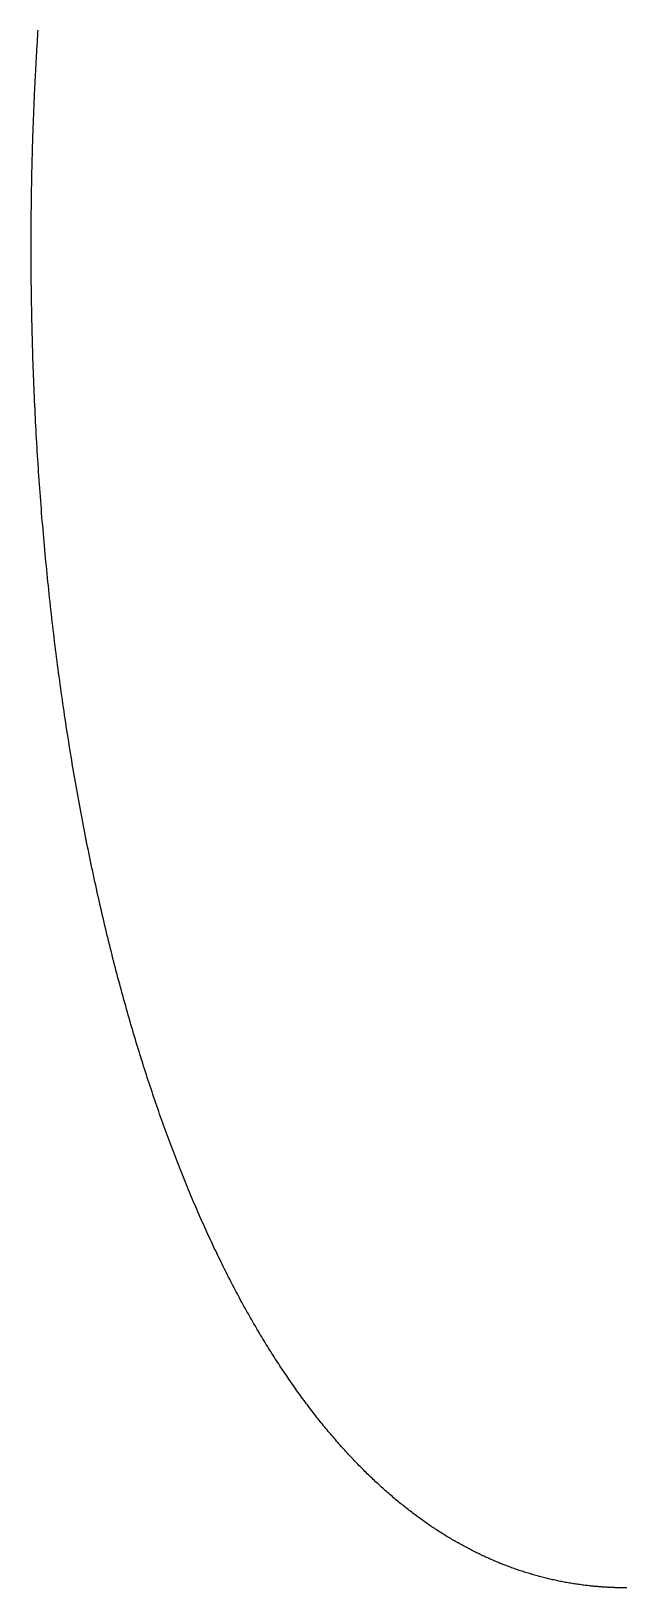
# Model space of a CAD drawing. Extents: x -14 to 315, y -179 to 16.
# Drawn here: x 263.18 to 272.18, y -113.5 to -89.99 of the extents above; entities that cross this region are included whole.
import ezdxf

# ---------------------------------------------------------------- set-up
doc = ezdxf.new("R2010")
doc.units = 0
doc.layers.add('BLACK', color=7, linetype='CONTINUOUS')

msp = doc.modelspace()

# ---------------------------------------------------------------- linework, layer by layer
at = {"layer": 'BLACK', "linetype": 'CONTINUOUS'}
for p, q in [((263.274649, -90.06562), (263.276635, -90.034271)), ((263.276635, -90.034271), (263.278641, -90.002942)), ((263.278641, -90.002942), (263.280666, -89.97162)), ((263.25945, -90.316848), (263.261283, -90.285398)), ((263.261283, -90.285398), (263.263134, -90.253966)), ((263.263134, -90.253966), (263.265005, -90.22254)), ((263.265005, -90.22254), (263.266895, -90.191133)), ((263.266895, -90.191133), (263.268805, -90.159732)), ((263.268805, -90.159732), (263.270733, -90.128351)), ((263.270733, -90.128351), (263.272682, -90.096976)), ((263.272682, -90.096976), (263.274649, -90.06562)), ((263.247166, -90.53731), (263.248863, -90.505783)), ((263.248863, -90.505783), (263.250579, -90.474262)), ((263.250579, -90.474262), (263.252314, -90.442758)), ((263.252314, -90.442758), (263.254069, -90.41126)), ((263.254069, -90.41126), (263.255844, -90.379779)), ((263.255844, -90.379779), (263.257637, -90.348305)), ((263.257637, -90.348305), (263.25945, -90.316848)), ((263.234294, -90.789944), (263.235835, -90.75833)), ((263.235835, -90.75833), (263.237395, -90.726722)), ((263.237395, -90.726722), (263.238975, -90.695129)), ((263.238975, -90.695129), (263.240574, -90.663541)), ((263.240574, -90.663541), (263.242193, -90.63197)), ((263.242193, -90.63197), (263.243831, -90.600404)), ((263.243831, -90.600404), (263.245489, -90.568854)), ((263.245489, -90.568854), (263.247166, -90.53731)), ((263.224055, -91.011542), (263.225459, -90.979854)), ((263.225459, -90.979854), (263.226883, -90.94818)), ((263.226883, -90.94818), (263.228326, -90.916512)), ((263.228326, -90.916512), (263.229788, -90.884857)), ((263.229788, -90.884857), (263.231271, -90.853208)), ((263.231271, -90.853208), (263.232772, -90.821574)), ((263.232772, -90.821574), (263.234294, -90.789944)), ((263.214778, -91.233592), (263.216045, -91.201846)), ((263.216045, -91.201846), (263.217331, -91.170105)), ((263.217331, -91.170105), (263.218636, -91.138376)), ((263.218636, -91.138376), (263.219962, -91.106652)), ((263.219962, -91.106652), (263.221307, -91.074941)), ((263.221307, -91.074941), (263.222671, -91.043234)), ((263.222671, -91.043234), (263.224055, -91.011542)), ((263.205357, -91.48787), (263.206466, -91.45606)), ((263.206466, -91.45606), (263.207594, -91.424254)), ((263.207594, -91.424254), (263.208742, -91.392459)), ((263.208742, -91.392459), (263.20991, -91.360668)), ((263.20991, -91.360668), (263.211097, -91.328889)), ((263.211097, -91.328889), (263.212305, -91.297114)), ((263.212305, -91.297114), (263.213532, -91.265351)), ((263.213532, -91.265351), (263.214778, -91.233592)), ((263.198151, -91.710754), (263.199121, -91.678892)), ((263.199121, -91.678892), (263.200111, -91.647039)), ((263.200111, -91.647039), (263.201121, -91.61519)), ((263.201121, -91.61519), (263.20215, -91.583351)), ((263.20215, -91.583351), (263.203199, -91.551516)), ((263.203199, -91.551516), (263.204268, -91.519691)), ((263.204268, -91.519691), (263.205357, -91.48787)), ((263.191105, -91.96586), (263.191916, -91.93395)), ((263.191916, -91.93395), (263.192747, -91.902049)), ((263.192747, -91.902049), (263.193598, -91.87015)), ((263.193598, -91.87015), (263.194469, -91.83826)), ((263.194469, -91.83826), (263.19536, -91.806373)), ((263.19536, -91.806373), (263.19627, -91.774494)), ((263.19627, -91.774494), (263.197201, -91.74262)), ((263.197201, -91.74262), (263.198151, -91.710754)), ((263.185982, -92.189361), (263.186654, -92.157419)), ((263.186654, -92.157419), (263.187346, -92.125479)), ((263.187346, -92.125479), (263.188058, -92.093546)), ((263.188058, -92.093546), (263.18879, -92.061616)), ((263.18879, -92.061616), (263.189542, -92.029693)), ((263.189542, -92.029693), (263.190313, -91.997773)), ((263.190313, -91.997773), (263.191105, -91.96586)), ((263.181836, -92.413082), (263.182368, -92.38111)), ((263.182368, -92.38111), (263.182921, -92.349143)), ((263.182921, -92.349143), (263.183493, -92.317178)), ((263.183493, -92.317178), (263.184086, -92.285218)), ((263.184086, -92.285218), (263.184698, -92.253261)), ((263.184698, -92.253261), (263.18533, -92.22131)), ((263.18533, -92.22131), (263.185982, -92.189361)), ((263.178294, -92.668968), (263.178667, -92.636972)), ((263.178667, -92.636972), (263.17906, -92.604979)), ((263.17906, -92.604979), (263.179472, -92.572988)), ((263.179472, -92.572988), (263.179905, -92.541001)), ((263.179905, -92.541001), (263.180358, -92.509016)), ((263.180358, -92.509016), (263.180831, -92.477035)), ((263.180831, -92.477035), (263.181323, -92.445056)), ((263.181323, -92.445056), (263.181836, -92.413082)), ((263.176243, -92.892996), (263.176476, -92.860987)), ((263.176476, -92.860987), (263.176729, -92.828978)), ((263.176729, -92.828978), (263.177002, -92.796973)), ((263.177002, -92.796973), (263.177295, -92.764968)), ((263.177295, -92.764968), (263.177608, -92.732966)), ((263.177608, -92.732966), (263.177941, -92.700965)), ((263.177941, -92.700965), (263.178294, -92.668968)), ((263.175172, -93.117096), (263.175265, -93.085079)), ((263.175265, -93.085079), (263.175378, -93.053063)), ((263.175378, -93.053063), (263.175511, -93.021047)), ((263.175511, -93.021047), (263.175664, -92.989033)), ((263.175664, -92.989033), (263.175837, -92.957019)), ((263.175837, -92.957019), (263.17603, -92.925007)), ((263.17603, -92.925007), (263.176243, -92.892996)), ((263.175007, -93.277185), (263.175013, -93.213149)), ((263.175081, -93.34122), (263.175007, -93.277185)), ((263.175013, -93.213149), (263.175046, -93.181131)), ((263.175046, -93.181131), (263.175099, -93.149113)), ((263.175235, -93.405254), (263.175081, -93.34122)), ((263.175099, -93.149113), (263.175172, -93.117096)), ((263.175469, -93.469284), (263.175235, -93.405254)), ((263.175783, -93.533311), (263.175469, -93.469284)), ((263.176177, -93.597333), (263.175783, -93.533311)), ((263.176651, -93.661348), (263.176177, -93.597333)), ((263.177205, -93.725356), (263.176651, -93.661348)), ((263.177838, -93.789356), (263.177205, -93.725356)), ((263.178552, -93.853346), (263.177838, -93.789356)), ((263.179345, -93.917326), (263.178552, -93.853346)), ((263.180219, -93.981295), (263.179345, -93.917326)), ((263.181172, -94.04525), (263.180219, -93.981295)), ((263.182205, -94.109192), (263.181172, -94.04525)), ((263.183318, -94.173119), (263.182205, -94.109192)), ((263.18451, -94.23703), (263.183318, -94.173119)), ((263.185782, -94.300924), (263.18451, -94.23703)), ((263.187134, -94.3648), (263.185782, -94.300924)), ((263.188565, -94.428657), (263.187134, -94.3648)), ((263.190076, -94.492494), (263.188565, -94.428657)), ((263.191666, -94.556309), (263.190076, -94.492494)), ((263.193336, -94.620102), (263.191666, -94.556309)), ((263.195085, -94.683872), (263.193336, -94.620102)), ((263.196914, -94.747617), (263.195085, -94.683872)), ((263.198822, -94.811337), (263.196914, -94.747617)), ((263.200809, -94.875029), (263.198822, -94.811337)), ((263.202875, -94.938695), (263.200809, -94.875029)), ((263.20502, -95.002331), (263.202875, -94.938695)), ((263.207244, -95.065938), (263.20502, -95.002331)), ((263.209547, -95.129513), (263.207244, -95.065938)), ((263.211929, -95.193057), (263.209547, -95.129513)), ((263.21439, -95.256568), (263.211929, -95.193057)), ((263.216929, -95.320045), (263.21439, -95.256568)), ((263.219548, -95.383486), (263.216929, -95.320045)), ((263.222244, -95.446892), (263.219548, -95.383486)), ((263.225019, -95.51026), (263.222244, -95.446892)), ((263.227873, -95.57359), (263.225019, -95.51026)), ((263.230804, -95.636881), (263.227873, -95.57359)), ((263.233814, -95.700132), (263.230804, -95.636881)), ((263.236902, -95.763341), (263.233814, -95.700132)), ((263.240068, -95.826508), (263.236902, -95.763341)), ((263.243312, -95.889632), (263.240068, -95.826508)), ((263.246634, -95.952711), (263.243312, -95.889632)), ((263.250033, -96.015745), (263.246634, -95.952711)), ((263.25351, -96.078733), (263.250033, -96.015745)), ((263.257064, -96.141673), (263.25351, -96.078733)), ((263.260696, -96.204564), (263.257064, -96.141673)), ((263.264404, -96.267407), (263.260696, -96.204564)), ((263.26819, -96.330198), (263.264404, -96.267407)), ((263.272053, -96.392939), (263.26819, -96.330198)), ((263.275993, -96.455627), (263.272053, -96.392939)), ((263.280009, -96.518261), (263.275993, -96.455627)), ((263.284102, -96.580841), (263.280009, -96.518261)), ((263.288272, -96.643366), (263.284102, -96.580841)), ((263.292518, -96.705834), (263.288272, -96.643366)), ((263.29684, -96.768245), (263.292518, -96.705834)), ((263.301238, -96.830598), (263.29684, -96.768245)), ((263.305713, -96.892891), (263.301238, -96.830598)), ((263.310263, -96.955124), (263.305713, -96.892891)), ((263.314888, -97.017296), (263.310263, -96.955124)), ((263.319589, -97.079406), (263.314888, -97.017296)), ((263.324366, -97.141452), (263.319589, -97.079406)), ((263.329218, -97.203435), (263.324366, -97.141452)), ((263.334145, -97.265353), (263.329218, -97.203435)), ((263.339146, -97.327204), (263.334145, -97.265353)), ((263.344223, -97.388989), (263.339146, -97.327204)), ((263.349374, -97.450706), (263.344223, -97.388989)), ((263.3546, -97.512355), (263.349374, -97.450706)), ((263.3599, -97.573933), (263.3546, -97.512355)), ((263.365274, -97.635441), (263.3599, -97.573933)), ((263.370722, -97.696878), (263.365274, -97.635441)), ((263.376244, -97.758242), (263.370722, -97.696878)), ((263.381839, -97.819534), (263.376244, -97.758242)), ((263.387508, -97.880751), (263.381839, -97.819534)), ((263.393251, -97.941892), (263.387508, -97.880751)), ((263.399066, -98.002958), (263.393251, -97.941892)), ((263.404955, -98.063948), (263.399066, -98.002958)), ((263.410916, -98.124859), (263.404955, -98.063948)), ((263.416949, -98.185692), (263.410916, -98.124859)), ((263.423056, -98.246446), (263.416949, -98.185692)), ((263.429234, -98.307119), (263.423056, -98.246446)), ((263.435485, -98.367711), (263.429234, -98.307119)), ((263.441807, -98.428221), (263.435485, -98.367711)), ((263.448201, -98.488648), (263.441807, -98.428221)), ((263.454666, -98.548992), (263.448201, -98.488648)), ((263.461203, -98.609251), (263.454666, -98.548992)), ((263.467811, -98.669425), (263.461203, -98.609251)), ((263.47449, -98.729513), (263.467811, -98.669425)), ((263.48124, -98.789514), (263.47449, -98.729513)), ((263.48806, -98.849427), (263.48124, -98.789514)), ((263.49495, -98.909251), (263.48806, -98.849427)), ((263.501911, -98.968987), (263.49495, -98.909251)), ((263.508941, -99.028632), (263.501911, -98.968987)), ((263.516041, -99.088186), (263.508941, -99.028632)), ((263.523211, -99.147648), (263.516041, -99.088186)), ((263.53045, -99.207018), (263.523211, -99.147648)), ((263.537758, -99.266294), (263.53045, -99.207018)), ((263.545135, -99.325477), (263.537758, -99.266294)), ((263.552581, -99.384565), (263.545135, -99.325477)), ((263.560095, -99.443557), (263.552581, -99.384565)), ((263.567677, -99.502453), (263.560095, -99.443557)), ((263.575328, -99.561252), (263.567677, -99.502453)), ((263.583046, -99.619953), (263.575328, -99.561252)), ((263.590832, -99.678556), (263.583046, -99.619953)), ((263.598686, -99.737059), (263.590832, -99.678556)), ((263.606606, -99.795462), (263.598686, -99.737059)), ((263.614594, -99.853765), (263.606606, -99.795462)), ((263.622648, -99.911967), (263.614594, -99.853765)), ((263.630768, -99.970066), (263.622648, -99.911967)), ((263.638955, -100.028063), (263.630768, -99.970066)), ((263.647208, -100.085956), (263.638955, -100.028063)), ((263.655527, -100.143745), (263.647208, -100.085956)), ((263.663912, -100.201429), (263.655527, -100.143745)), ((263.672362, -100.259008), (263.663912, -100.201429)), ((263.680877, -100.316481), (263.672362, -100.259008)), ((263.689457, -100.373847), (263.680877, -100.316481)), ((263.698101, -100.431105), (263.689457, -100.373847)), ((263.70681, -100.488256), (263.698101, -100.431105)), ((263.715584, -100.545298), (263.70681, -100.488256)), ((263.724421, -100.60223), (263.715584, -100.545298)), ((263.733322, -100.659053), (263.724421, -100.60223)), ((263.742287, -100.715764), (263.733322, -100.659053)), ((263.751314, -100.772365), (263.742287, -100.715764)), ((263.760405, -100.828854), (263.751314, -100.772365)), ((263.769559, -100.88523), (263.760405, -100.828854)), ((263.778775, -100.941494), (263.769559, -100.88523)), ((263.788054, -100.997643), (263.778775, -100.941494)), ((263.797394, -101.053679), (263.788054, -100.997643)), ((263.806797, -101.1096), (263.797394, -101.053679)), ((263.816261, -101.165406), (263.806797, -101.1096)), ((263.825786, -101.221095), (263.816261, -101.165406)), ((263.835372, -101.276668), (263.825786, -101.221095)), ((263.84502, -101.332125), (263.835372, -101.276668)), ((263.854727, -101.387463), (263.84502, -101.332125)), ((263.864496, -101.442684), (263.854727, -101.387463)), ((263.874324, -101.497786), (263.864496, -101.442684)), ((263.884212, -101.552769), (263.874324, -101.497786)), ((263.89416, -101.607632), (263.884212, -101.552769)), ((263.904167, -101.662375), (263.89416, -101.607632)), ((263.914233, -101.716998), (263.904167, -101.662375)), ((263.924358, -101.771499), (263.914233, -101.716998)), ((263.934542, -101.825878), (263.924358, -101.771499)), ((263.944784, -101.880136), (263.934542, -101.825878)), ((263.955084, -101.93427), (263.944784, -101.880136)), ((263.965442, -101.988282), (263.955084, -101.93427)), ((263.975858, -102.04217), (263.965442, -101.988282)), ((263.986331, -102.095934), (263.975858, -102.04217)), ((263.996861, -102.149573), (263.986331, -102.095934)), ((264.007448, -102.203088), (263.996861, -102.149573)), ((264.018091, -102.256477), (264.007448, -102.203088)), ((264.028791, -102.30974), (264.018091, -102.256477)), ((264.039547, -102.362877), (264.028791, -102.30974)), ((264.050358, -102.415887), (264.039547, -102.362877)), ((264.061225, -102.46877), (264.050358, -102.415887)), ((264.072148, -102.521525), (264.061225, -102.46877)), ((264.083125, -102.574153), (264.072148, -102.521525)), ((264.094157, -102.626652), (264.083125, -102.574153)), ((264.105244, -102.679023), (264.094157, -102.626652)), ((264.116385, -102.731264), (264.105244, -102.679023)), ((264.12758, -102.783376), (264.116385, -102.731264)), ((264.138829, -102.835357), (264.12758, -102.783376)), ((264.150131, -102.887209), (264.138829, -102.835357)), ((264.161486, -102.93893), (264.150131, -102.887209)), ((264.172895, -102.99052), (264.161486, -102.93893)), ((264.184356, -103.041978), (264.172895, -102.99052)), ((264.195869, -103.093305), (264.184356, -103.041978)), ((264.207435, -103.1445), (264.195869, -103.093305)), ((264.219053, -103.195562), (264.207435, -103.1445)), ((264.230722, -103.246492), (264.219053, -103.195562)), ((264.242442, -103.297288), (264.230722, -103.246492)), ((264.254214, -103.347951), (264.242442, -103.297288)), ((264.266037, -103.398481), (264.254214, -103.347951)), ((264.27791, -103.448876), (264.266037, -103.398481)), ((264.289834, -103.499137), (264.27791, -103.448876)), ((264.301808, -103.549264), (264.289834, -103.499137)), ((264.313831, -103.599256), (264.301808, -103.549264)), ((264.325905, -103.649112), (264.313831, -103.599256)), ((264.338027, -103.698833), (264.325905, -103.649112)), ((264.350199, -103.748419), (264.338027, -103.698833)), ((264.362419, -103.797868), (264.350199, -103.748419)), ((264.374688, -103.847181), (264.362419, -103.797868)), ((264.387005, -103.896358), (264.374688, -103.847181)), ((264.39937, -103.945397), (264.387005, -103.896358)), ((264.411783, -103.9943), (264.39937, -103.945397)), ((264.424244, -104.043066), (264.411783, -103.9943)), ((264.436751, -104.091694), (264.424244, -104.043066)), ((264.449306, -104.140184), (264.436751, -104.091694)), ((264.461907, -104.188537), (264.449306, -104.140184)), ((264.474555, -104.236751), (264.461907, -104.188537)), ((264.487249, -104.284827), (264.474555, -104.236751)), ((264.499989, -104.332764), (264.487249, -104.284827)), ((264.512775, -104.380562), (264.499989, -104.332764)), ((264.525606, -104.428222), (264.512775, -104.380562)), ((264.538482, -104.475742), (264.525606, -104.428222)), ((264.551404, -104.523123), (264.538482, -104.475742)), ((264.564369, -104.570365), (264.551404, -104.523123)), ((264.57738, -104.617466), (264.564369, -104.570365)), ((264.590434, -104.664428), (264.57738, -104.617466)), ((264.603532, -104.71125), (264.590434, -104.664428)), ((264.616674, -104.757931), (264.603532, -104.71125)), ((264.62986, -104.804473), (264.616674, -104.757931)), ((264.643088, -104.850873), (264.62986, -104.804473)), ((264.65636, -104.897133), (264.643088, -104.850873)), ((264.669673, -104.943252), (264.65636, -104.897133)), ((264.68303, -104.98923), (264.669673, -104.943252)), ((264.696428, -105.035068), (264.68303, -104.98923)), ((264.709868, -105.080763), (264.696428, -105.035068)), ((264.72335, -105.126318), (264.709868, -105.080763)), ((264.736874, -105.171731), (264.72335, -105.126318)), ((264.750438, -105.217003), (264.736874, -105.171731)), ((264.764043, -105.262133), (264.750438, -105.217003)), ((264.777689, -105.307121), (264.764043, -105.262133)), ((264.791375, -105.351967), (264.777689, -105.307121)), ((264.805101, -105.396671), (264.791375, -105.351967)), ((264.818867, -105.441234), (264.805101, -105.396671)), ((264.832673, -105.485654), (264.818867, -105.441234)), ((264.846518, -105.529932), (264.832673, -105.485654)), ((264.860402, -105.574067), (264.846518, -105.529932)), ((264.874325, -105.618061), (264.860402, -105.574067)), ((264.888287, -105.661912), (264.874325, -105.618061)), ((264.902287, -105.70562), (264.888287, -105.661912)), ((264.916325, -105.749186), (264.902287, -105.70562)), ((264.930401, -105.792609), (264.916325, -105.749186)), ((264.944514, -105.83589), (264.930401, -105.792609)), ((264.958665, -105.879028), (264.944514, -105.83589)), ((264.972854, -105.922023), (264.958665, -105.879028)), ((264.987079, -105.964876), (264.972854, -105.922023)), ((265.00134, -106.007585), (264.987079, -105.964876)), ((265.015639, -106.050152), (265.00134, -106.007585)), ((265.029973, -106.092576), (265.015639, -106.050152)), ((265.044343, -106.134858), (265.029973, -106.092576)), ((265.058749, -106.176996), (265.044343, -106.134858)), ((265.073191, -106.218992), (265.058749, -106.176996)), ((265.087667, -106.260844), (265.073191, -106.218992)), ((265.102179, -106.302554), (265.087667, -106.260844)), ((265.116725, -106.344121), (265.102179, -106.302554)), ((265.131306, -106.385545), (265.116725, -106.344121)), ((265.145922, -106.426826), (265.131306, -106.385545)), ((265.160571, -106.467964), (265.145922, -106.426826)), ((265.175254, -106.50896), (265.160571, -106.467964)), ((265.189971, -106.549812), (265.175254, -106.50896)), ((265.204721, -106.590522), (265.189971, -106.549812)), ((265.219504, -106.63109), (265.204721, -106.590522)), ((265.23432, -106.671514), (265.219504, -106.63109)), ((265.249169, -106.711796), (265.23432, -106.671514)), ((265.26405, -106.751935), (265.249169, -106.711796)), ((265.278964, -106.791931), (265.26405, -106.751935)), ((265.293909, -106.831785), (265.278964, -106.791931)), ((265.308886, -106.871497), (265.293909, -106.831785)), ((265.323895, -106.911066), (265.308886, -106.871497)), ((265.338935, -106.950493), (265.323895, -106.911066)), ((265.354006, -106.989777), (265.338935, -106.950493)), ((265.369108, -107.028919), (265.354006, -106.989777)), ((265.384241, -107.067919), (265.369108, -107.028919)), ((265.399404, -107.106777), (265.384241, -107.067919)), ((265.414597, -107.145492), (265.399404, -107.106777)), ((265.429821, -107.184066), (265.414597, -107.145492)), ((265.445074, -107.222498), (265.429821, -107.184066)), ((265.460356, -107.260788), (265.445074, -107.222498)), ((265.475668, -107.298937), (265.460356, -107.260788)), ((265.491009, -107.336943), (265.475668, -107.298937)), ((265.506379, -107.374809), (265.491009, -107.336943)), ((265.521778, -107.412533), (265.506379, -107.374809)), ((265.537205, -107.450115), (265.521778, -107.412533)), ((265.55266, -107.487557), (265.537205, -107.450115)), ((265.568143, -107.524857), (265.55266, -107.487557)), ((265.583655, -107.562016), (265.568143, -107.524857)), ((265.599193, -107.599034), (265.583655, -107.562016)), ((265.61476, -107.635912), (265.599193, -107.599034)), ((265.630353, -107.672649), (265.61476, -107.635912)), ((265.645974, -107.709246), (265.630353, -107.672649)), ((265.661621, -107.745702), (265.645974, -107.709246)), ((265.677295, -107.782017), (265.661621, -107.745702)), ((265.692995, -107.818193), (265.677295, -107.782017)), ((265.708722, -107.854229), (265.692995, -107.818193)), ((265.724474, -107.890125), (265.708722, -107.854229)), ((265.740252, -107.925881), (265.724474, -107.890125)), ((265.756056, -107.961497), (265.740252, -107.925881)), ((265.771885, -107.996974), (265.756056, -107.961497)), ((265.78774, -108.032312), (265.771885, -107.996974)), ((265.803619, -108.06751), (265.78774, -108.032312)), ((265.819523, -108.10257), (265.803619, -108.06751)), ((265.835452, -108.137491), (265.819523, -108.10257)), ((265.851405, -108.172273), (265.835452, -108.137491)), ((265.867383, -108.206916), (265.851405, -108.172273)), ((265.883384, -108.241422), (265.867383, -108.206916)), ((265.89941, -108.275789), (265.883384, -108.241422)), ((265.915459, -108.310018), (265.89941, -108.275789)), ((265.931531, -108.344109), (265.915459, -108.310018)), ((265.947627, -108.378062), (265.931531, -108.344109)), ((265.963745, -108.411878), (265.947627, -108.378062)), ((265.979887, -108.445557), (265.963745, -108.411878)), ((265.996051, -108.479098), (265.979887, -108.445557)), ((266.012238, -108.512502), (265.996051, -108.479098)), ((266.028448, -108.54577), (266.012238, -108.512502)), ((266.044679, -108.578901), (266.028448, -108.54577)), ((266.060932, -108.611896), (266.044679, -108.578901)), ((266.077207, -108.644754), (266.060932, -108.611896)), ((266.093504, -108.677477), (266.077207, -108.644754)), ((266.109823, -108.710063), (266.093504, -108.677477)), ((266.126162, -108.742514), (266.109823, -108.710063)), ((266.142523, -108.774829), (266.126162, -108.742514)), ((266.158904, -108.807009), (266.142523, -108.774829)), ((266.175306, -108.839054), (266.158904, -108.807009)), ((266.191729, -108.870965), (266.175306, -108.839054)), ((266.208173, -108.90274), (266.191729, -108.870965)), ((266.224636, -108.934381), (266.208173, -108.90274)), ((266.24112, -108.965888), (266.224636, -108.934381)), ((266.257623, -108.997261), (266.24112, -108.965888)), ((266.274146, -109.0285), (266.257623, -108.997261)), ((266.290689, -109.059606), (266.274146, -109.0285)), ((266.307251, -109.090578), (266.290689, -109.059606)), ((266.323832, -109.121417), (266.307251, -109.090578)), ((266.340433, -109.152123), (266.323832, -109.121417)), ((266.357052, -109.182696), (266.340433, -109.152123)), ((266.37369, -109.213137), (266.357052, -109.182696)), ((266.390347, -109.243445), (266.37369, -109.213137)), ((266.407022, -109.273621), (266.390347, -109.243445)), ((266.423716, -109.303666), (266.407022, -109.273621)), ((266.440427, -109.333579), (266.423716, -109.303666)), ((266.457157, -109.363361), (266.440427, -109.333579)), ((266.473904, -109.393011), (266.457157, -109.363361)), ((266.490669, -109.422531), (266.473904, -109.393011)), ((266.507452, -109.45192), (266.490669, -109.422531)), ((266.524252, -109.481178), (266.507452, -109.45192)), ((266.541069, -109.510307), (266.524252, -109.481178)), ((266.557903, -109.539305), (266.541069, -109.510307)), ((266.574754, -109.568174), (266.557903, -109.539305)), ((266.591622, -109.596913), (266.574754, -109.568174)), ((266.608506, -109.625523), (266.591622, -109.596913)), ((266.625407, -109.654004), (266.608506, -109.625523)), ((266.642325, -109.682356), (266.625407, -109.654004)), ((266.659258, -109.71058), (266.642325, -109.682356)), ((266.676208, -109.738675), (266.659258, -109.71058)), ((266.693174, -109.766643), (266.676208, -109.738675)), ((266.710155, -109.794482), (266.693174, -109.766643)), ((266.727152, -109.822195), (266.710155, -109.794482)), ((266.744164, -109.849779), (266.727152, -109.822195)), ((266.761192, -109.877237), (266.744164, -109.849779)), ((266.778235, -109.904569), (266.761192, -109.877237)), ((266.795294, -109.931773), (266.778235, -109.904569)), ((266.812367, -109.958852), (266.795294, -109.931773)), ((266.829455, -109.985804), (266.812367, -109.958852)), ((266.846558, -110.012631), (266.829455, -109.985804)), ((266.863675, -110.039333), (266.846558, -110.012631)), ((266.880807, -110.065909), (266.863675, -110.039333)), ((266.897953, -110.09236), (266.880807, -110.065909)), ((266.915114, -110.118687), (266.897953, -110.09236)), ((266.932289, -110.144889), (266.915114, -110.118687)), ((266.949477, -110.170967), (266.932289, -110.144889)), ((266.96668, -110.196921), (266.949477, -110.170967)), ((266.983896, -110.222751), (266.96668, -110.196921)), ((267.001126, -110.248458), (266.983896, -110.222751)), ((267.018369, -110.274042), (267.001126, -110.248458)), ((267.035626, -110.299504), (267.018369, -110.274042)), ((267.052896, -110.324842), (267.035626, -110.299504)), ((267.070179, -110.350059), (267.052896, -110.324842)), ((267.087476, -110.375153), (267.070179, -110.350059)), ((267.104785, -110.400125), (267.087476, -110.375153)), ((267.122107, -110.424976), (267.104785, -110.400125)), ((267.139442, -110.449706), (267.122107, -110.424976)), ((267.156789, -110.474315), (267.139442, -110.449706)), ((267.174149, -110.498803), (267.156789, -110.474315)), ((267.191522, -110.523171), (267.174149, -110.498803)), ((267.208906, -110.547419), (267.191522, -110.523171)), ((267.226303, -110.571547), (267.208906, -110.547419)), ((267.243712, -110.595555), (267.226303, -110.571547)), ((267.261133, -110.619444), (267.243712, -110.595555)), ((267.278566, -110.643214), (267.261133, -110.619444)), ((267.296011, -110.666865), (267.278566, -110.643214)), ((267.313467, -110.690398), (267.296011, -110.666865)), ((267.330936, -110.713812), (267.313467, -110.690398)), ((267.348415, -110.737109), (267.330936, -110.713812)), ((267.365906, -110.760287), (267.348415, -110.737109)), ((267.383409, -110.783349), (267.365906, -110.760287)), ((267.400922, -110.806293), (267.383409, -110.783349)), ((267.418447, -110.829121), (267.400922, -110.806293)), ((267.435983, -110.851832), (267.418447, -110.829121)), ((267.45353, -110.874426), (267.435983, -110.851832)), ((267.471088, -110.896905), (267.45353, -110.874426)), ((267.488657, -110.919268), (267.471088, -110.896905)), ((267.506236, -110.941515), (267.488657, -110.919268)), ((267.523826, -110.963648), (267.506236, -110.941515)), ((267.541427, -110.985665), (267.523826, -110.963648)), ((267.559038, -111.007568), (267.541427, -110.985665)), ((267.57666, -111.029357), (267.559038, -111.007568)), ((267.594291, -111.051031), (267.57666, -111.029357)), ((267.611934, -111.072592), (267.594291, -111.051031)), ((267.629586, -111.094039), (267.611934, -111.072592)), ((267.647249, -111.115373), (267.629586, -111.094039)), ((267.664921, -111.136594), (267.647249, -111.115373)), ((267.682604, -111.157702), (267.664921, -111.136594)), ((267.700296, -111.178698), (267.682604, -111.157702)), ((267.717998, -111.199582), (267.700296, -111.178698)), ((267.73571, -111.220354), (267.717998, -111.199582)), ((267.753432, -111.241014), (267.73571, -111.220354)), ((267.771164, -111.261563), (267.753432, -111.241014)), ((267.788905, -111.282001), (267.771164, -111.261563)), ((267.806655, -111.302329), (267.788905, -111.282001)), ((267.824415, -111.322545), (267.806655, -111.302329)), ((267.842185, -111.342652), (267.824415, -111.322545)), ((267.859963, -111.362649), (267.842185, -111.342652)), ((267.877751, -111.382536), (267.859963, -111.362649)), ((267.895549, -111.402314), (267.877751, -111.382536)), ((267.913355, -111.421983), (267.895549, -111.402314)), ((267.931171, -111.441543), (267.913355, -111.421983)), ((267.948995, -111.460994), (267.931171, -111.441543)), ((267.966829, -111.480338), (267.948995, -111.460994)), ((267.984671, -111.499573), (267.966829, -111.480338)), ((268.002523, -111.5187), (267.984671, -111.499573)), ((268.020383, -111.537721), (268.002523, -111.5187)), ((268.038253, -111.556634), (268.020383, -111.537721)), ((268.05613, -111.57544), (268.038253, -111.556634)), ((268.074017, -111.594139), (268.05613, -111.57544)), ((268.091913, -111.612732), (268.074017, -111.594139)), ((268.109817, -111.631219), (268.091913, -111.612732)), ((268.127729, -111.649601), (268.109817, -111.631219)), ((268.145651, -111.667877), (268.127729, -111.649601)), ((268.16358, -111.686047), (268.145651, -111.667877)), ((268.181519, -111.704113), (268.16358, -111.686047)), ((268.199465, -111.722073), (268.181519, -111.704113)), ((268.217421, -111.73993), (268.199465, -111.722073)), ((268.235384, -111.757682), (268.217421, -111.73993)), ((268.253356, -111.77533), (268.235384, -111.757682)), ((268.271336, -111.792875), (268.253356, -111.77533)), ((268.289325, -111.810316), (268.271336, -111.792875)), ((268.307322, -111.827655), (268.289325, -111.810316)), ((268.325327, -111.84489), (268.307322, -111.827655)), ((268.34334, -111.862023), (268.325327, -111.84489)), ((268.361362, -111.879053), (268.34334, -111.862023)), ((268.379392, -111.895981), (268.361362, -111.879053)), ((268.397429, -111.912808), (268.379392, -111.895981)), ((268.415475, -111.929533), (268.397429, -111.912808)), ((268.433529, -111.946157), (268.415475, -111.929533)), ((268.451592, -111.962679), (268.433529, -111.946157)), ((268.469662, -111.979101), (268.451592, -111.962679)), ((268.48774, -111.995423), (268.469662, -111.979101)), ((268.505827, -112.011644), (268.48774, -111.995423)), ((268.523921, -112.027765), (268.505827, -112.011644)), ((268.542024, -112.043787), (268.523921, -112.027765)), ((268.560134, -112.059709), (268.542024, -112.043787)), ((268.578253, -112.075532), (268.560134, -112.059709)), ((268.596379, -112.091256), (268.578253, -112.075532)), ((268.614514, -112.106881), (268.596379, -112.091256)), ((268.632656, -112.122408), (268.614514, -112.106881)), ((268.650807, -112.137836), (268.632656, -112.122408)), ((268.668965, -112.153166), (268.650807, -112.137836)), ((268.687131, -112.168399), (268.668965, -112.153166)), ((268.705306, -112.183535), (268.687131, -112.168399)), ((268.723488, -112.198573), (268.705306, -112.183535)), ((268.741678, -112.213514), (268.723488, -112.198573)), ((268.759877, -112.228358), (268.741678, -112.213514)), ((268.778083, -112.243106), (268.759877, -112.228358)), ((268.796297, -112.257758), (268.778083, -112.243106)), ((268.814519, -112.272313), (268.796297, -112.257758)), ((268.832749, -112.286773), (268.814519, -112.272313)), ((268.850988, -112.301138), (268.832749, -112.286773)), ((268.869234, -112.315407), (268.850988, -112.301138)), ((268.887488, -112.329581), (268.869234, -112.315407)), ((268.90575, -112.34366), (268.887488, -112.329581)), ((268.924021, -112.357645), (268.90575, -112.34366)), ((268.942299, -112.371535), (268.924021, -112.357645)), ((268.960586, -112.385331), (268.942299, -112.371535)), ((268.97888, -112.399033), (268.960586, -112.385331)), ((268.997183, -112.412642), (268.97888, -112.399033)), ((269.015494, -112.426157), (268.997183, -112.412642)), ((269.033813, -112.439579), (269.015494, -112.426157)), ((269.05214, -112.452908), (269.033813, -112.439579)), ((269.070475, -112.466144), (269.05214, -112.452908)), ((269.088819, -112.479288), (269.070475, -112.466144)), ((269.10717, -112.492339), (269.088819, -112.479288)), ((269.12553, -112.505299), (269.10717, -112.492339)), ((269.143899, -112.518166), (269.12553, -112.505299)), ((269.162275, -112.530942), (269.143899, -112.518166)), ((269.18066, -112.543627), (269.162275, -112.530942)), ((269.199054, -112.55622), (269.18066, -112.543627)), ((269.217455, -112.568722), (269.199054, -112.55622)), ((269.235866, -112.581134), (269.217455, -112.568722)), ((269.254284, -112.593454), (269.235866, -112.581134)), ((269.272712, -112.605685), (269.254284, -112.593454)), ((269.291147, -112.617825), (269.272712, -112.605685)), ((269.309592, -112.629876), (269.291147, -112.617825)), ((269.328045, -112.641836), (269.309592, -112.629876)), ((269.346506, -112.653708), (269.328045, -112.641836)), ((269.364977, -112.665489), (269.346506, -112.653708)), ((269.383456, -112.677182), (269.364977, -112.665489)), ((269.401944, -112.688786), (269.383456, -112.677182)), ((269.42044, -112.700301), (269.401944, -112.688786)), ((269.438946, -112.711727), (269.42044, -112.700301)), ((269.457461, -112.723066), (269.438946, -112.711727)), ((269.475984, -112.734316), (269.457461, -112.723066)), ((269.494517, -112.745478), (269.475984, -112.734316)), ((269.513058, -112.756552), (269.494517, -112.745478)), ((269.531609, -112.767539), (269.513058, -112.756552)), ((269.550169, -112.778438), (269.531609, -112.767539)), ((269.568738, -112.789251), (269.550169, -112.778438)), ((269.587316, -112.799976), (269.568738, -112.789251)), ((269.605904, -112.810614), (269.587316, -112.799976)), ((269.624501, -112.821166), (269.605904, -112.810614)), ((269.643107, -112.831631), (269.624501, -112.821166)), ((269.661724, -112.84201), (269.643107, -112.831631)), ((269.680349, -112.852303), (269.661724, -112.84201)), ((269.698984, -112.86251), (269.680349, -112.852303)), ((269.717629, -112.872631), (269.698984, -112.86251)), ((269.736284, -112.882667), (269.717629, -112.872631)), ((269.754948, -112.892617), (269.736284, -112.882667)), ((269.773622, -112.902482), (269.754948, -112.892617)), ((269.792307, -112.912262), (269.773622, -112.902482)), ((269.811001, -112.921956), (269.792307, -112.912262)), ((269.829705, -112.931567), (269.811001, -112.921956)), ((269.84842, -112.941092), (269.829705, -112.931567)), ((269.867144, -112.950533), (269.84842, -112.941092)), ((269.885879, -112.95989), (269.867144, -112.950533)), ((269.904624, -112.969163), (269.885879, -112.95989)), ((269.92338, -112.978352), (269.904624, -112.969163)), ((269.942146, -112.987457), (269.92338, -112.978352)), ((269.960923, -112.996478), (269.942146, -112.987457)), ((269.97971, -113.005416), (269.960923, -112.996478)), ((269.998508, -113.01427), (269.97971, -113.005416)), ((270.017317, -113.023041), (269.998508, -113.01427)), ((270.036137, -113.03173), (270.017317, -113.023041)), ((270.054968, -113.040335), (270.036137, -113.03173)), ((270.073809, -113.048857), (270.054968, -113.040335)), ((270.092662, -113.057297), (270.073809, -113.048857)), ((270.111526, -113.065654), (270.092662, -113.057297)), ((270.130402, -113.073929), (270.111526, -113.065654)), ((270.149288, -113.082122), (270.130402, -113.073929)), ((270.168186, -113.090232), (270.149288, -113.082122)), ((270.187096, -113.09826), (270.168186, -113.090232)), ((270.206017, -113.106207), (270.187096, -113.09826)), ((270.22495, -113.114072), (270.206017, -113.106207)), ((270.243895, -113.121855), (270.22495, -113.114072)), ((270.262851, -113.129557), (270.243895, -113.121855)), ((270.28182, -113.137177), (270.262851, -113.129557)), ((270.300801, -113.144716), (270.28182, -113.137177)), ((270.319793, -113.152174), (270.300801, -113.144716)), ((270.338798, -113.159551), (270.319793, -113.152174)), ((270.357816, -113.166847), (270.338798, -113.159551)), ((270.376846, -113.174062), (270.357816, -113.166847)), ((270.395888, -113.181196), (270.376846, -113.174062)), ((270.414943, -113.18825), (270.395888, -113.181196)), ((270.43401, -113.195223), (270.414943, -113.18825)), ((270.453091, -113.202116), (270.43401, -113.195223)), ((270.472184, -113.208928), (270.453091, -113.202116)), ((270.491291, -113.215661), (270.472184, -113.208928)), ((270.51041, -113.222313), (270.491291, -113.215661)), ((270.529543, -113.228885), (270.51041, -113.222313)), ((270.548689, -113.235377), (270.529543, -113.228885)), ((270.567848, -113.24179), (270.548689, -113.235377)), ((270.587021, -113.248122), (270.567848, -113.24179)), ((270.606208, -113.254375), (270.587021, -113.248122)), ((270.625408, -113.260549), (270.606208, -113.254375)), ((270.644622, -113.266642), (270.625408, -113.260549)), ((270.66385, -113.272657), (270.644622, -113.266642)), ((270.683093, -113.278592), (270.66385, -113.272657)), ((270.702349, -113.284448), (270.683093, -113.278592)), ((270.721619, -113.290224), (270.702349, -113.284448)), ((270.740904, -113.295922), (270.721619, -113.290224)), ((270.760204, -113.30154), (270.740904, -113.295922)), ((270.779518, -113.307079), (270.760204, -113.30154)), ((270.798847, -113.31254), (270.779518, -113.307079)), ((270.81819, -113.317921), (270.798847, -113.31254)), ((270.837549, -113.323224), (270.81819, -113.317921)), ((270.856922, -113.328448), (270.837549, -113.323224)), ((270.876311, -113.333593), (270.856922, -113.328448)), ((270.895715, -113.338659), (270.876311, -113.333593)), ((270.915134, -113.343647), (270.895715, -113.338659)), ((270.934569, -113.348556), (270.915134, -113.343647)), ((270.954019, -113.353387), (270.934569, -113.348556)), ((270.973485, -113.358139), (270.954019, -113.353387)), ((270.992967, -113.362813), (270.973485, -113.358139)), ((271.012465, -113.367409), (270.992967, -113.362813)), ((271.031979, -113.371926), (271.012465, -113.367409)), ((271.05151, -113.376364), (271.031979, -113.371926)), ((271.071056, -113.380725), (271.05151, -113.376364)), ((271.090619, -113.385007), (271.071056, -113.380725)), ((271.110199, -113.389211), (271.090619, -113.385007)), ((271.129795, -113.393337), (271.110199, -113.389211)), ((271.149408, -113.397384), (271.129795, -113.393337)), ((271.169038, -113.401354), (271.149408, -113.397384)), ((271.188686, -113.405245), (271.169038, -113.401354)), ((271.20835, -113.409058), (271.188686, -113.405245)), ((271.228032, -113.412793), (271.20835, -113.409058)), ((271.247731, -113.41645), (271.228032, -113.412793)), ((271.267447, -113.420029), (271.247731, -113.41645)), ((271.287182, -113.42353), (271.267447, -113.420029)), ((271.306934, -113.426953), (271.287182, -113.42353)), ((271.326704, -113.430297), (271.306934, -113.426953)), ((271.346492, -113.433564), (271.326704, -113.430297)), ((271.366298, -113.436752), (271.346492, -113.433564)), ((271.386123, -113.439863), (271.366298, -113.436752)), ((271.405966, -113.442895), (271.386123, -113.439863)), ((271.425828, -113.44585), (271.405966, -113.442895)), ((271.445709, -113.448726), (271.425828, -113.44585)), ((271.465608, -113.451524), (271.445709, -113.448726)), ((271.485526, -113.454244), (271.465608, -113.451524)), ((271.505464, -113.456886), (271.485526, -113.454244)), ((271.52542, -113.45945), (271.505464, -113.456886)), ((271.545396, -113.461935), (271.52542, -113.45945)), ((271.565392, -113.464342), (271.545396, -113.461935)), ((271.585407, -113.466672), (271.565392, -113.464342)), ((271.605442, -113.468922), (271.585407, -113.466672)), ((271.625497, -113.471095), (271.605442, -113.468922)), ((271.635531, -113.472152), (271.625497, -113.471095)), ((271.645572, -113.473189), (271.635531, -113.472152)), ((271.655616, -113.474207), (271.645572, -113.473189)), ((271.665667, -113.475205), (271.655616, -113.474207)), ((271.675721, -113.476184), (271.665667, -113.475205)), ((271.685782, -113.477143), (271.675721, -113.476184)), ((271.695847, -113.478082), (271.685782, -113.477143)), ((271.705918, -113.479002), (271.695847, -113.478082)), ((271.715993, -113.479902), (271.705918, -113.479002)), ((271.726074, -113.480783), (271.715993, -113.479902)), ((271.73616, -113.481644), (271.726074, -113.480783)), ((271.746251, -113.482485), (271.73616, -113.481644)), ((271.756347, -113.483307), (271.746251, -113.482485)), ((271.766449, -113.484109), (271.756347, -113.483307)), ((271.776556, -113.484891), (271.766449, -113.484109)), ((271.786668, -113.485654), (271.776556, -113.484891)), ((271.796785, -113.486397), (271.786668, -113.485654)), ((271.806908, -113.48712), (271.796785, -113.486397)), ((271.817036, -113.487824), (271.806908, -113.48712)), ((271.82717, -113.488508), (271.817036, -113.487824)), ((271.837308, -113.489173), (271.82717, -113.488508)), ((271.847452, -113.489817), (271.837308, -113.489173)), ((271.857602, -113.490442), (271.847452, -113.489817)), ((271.867757, -113.491047), (271.857602, -113.490442)), ((271.877917, -113.491633), (271.867757, -113.491047)), ((271.888083, -113.492199), (271.877917, -113.491633)), ((271.898254, -113.492745), (271.888083, -113.492199)), ((271.90843, -113.493271), (271.898254, -113.492745)), ((271.918612, -113.493778), (271.90843, -113.493271)), ((271.9288, -113.494265), (271.918612, -113.493778)), ((271.938993, -113.494732), (271.9288, -113.494265)), ((271.949192, -113.495179), (271.938993, -113.494732)), ((271.959396, -113.495607), (271.949192, -113.495179)), ((271.969606, -113.496015), (271.959396, -113.495607)), ((271.979821, -113.496402), (271.969606, -113.496015)), ((271.990042, -113.496771), (271.979821, -113.496402)), ((272.000269, -113.497119), (271.990042, -113.496771)), ((272.010501, -113.497448), (272.000269, -113.497119)), ((272.020739, -113.497756), (272.010501, -113.497448)), ((272.030983, -113.498045), (272.020739, -113.497756)), ((272.041232, -113.498314), (272.030983, -113.498045)), ((272.051487, -113.498563), (272.041232, -113.498314)), ((272.061748, -113.498792), (272.051487, -113.498563)), ((272.072015, -113.499002), (272.061748, -113.498792)), ((272.082287, -113.499191), (272.072015, -113.499002)), ((272.092565, -113.499361), (272.082287, -113.499191)), ((272.102849, -113.499511), (272.092565, -113.499361)), ((272.113139, -113.49964), (272.102849, -113.499511)), ((272.123434, -113.49975), (272.113139, -113.49964)), ((272.133736, -113.49984), (272.123434, -113.49975)), ((272.144043, -113.49991), (272.133736, -113.49984)), ((272.154356, -113.49996), (272.144043, -113.49991)), ((272.164675, -113.49999), (272.154356, -113.49996)), ((272.175, -113.5), (272.164675, -113.49999))]:
    msp.add_line(p, q, dxfattribs=at)

doc.saveas('drawing.dxf')
